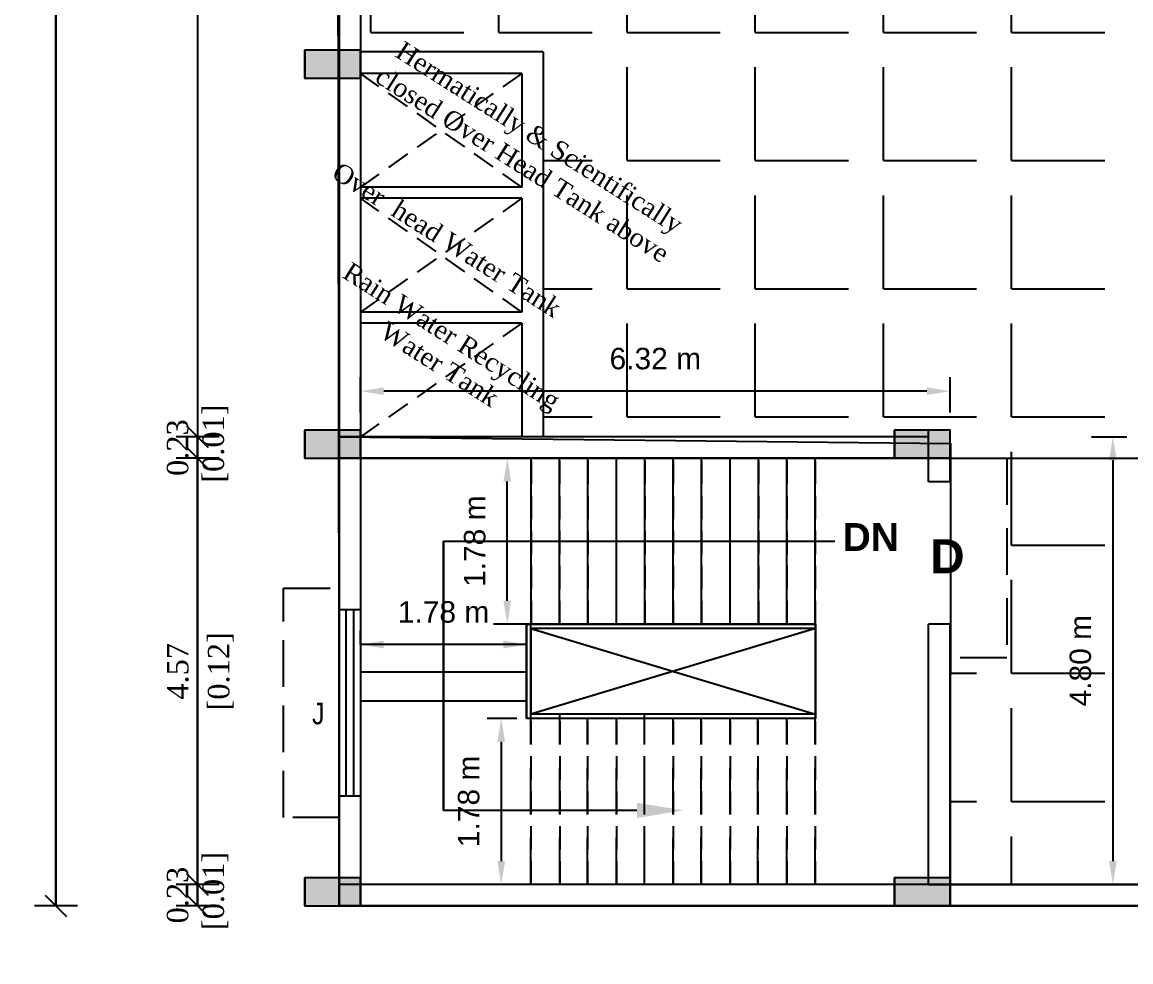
# Model space of a CAD drawing. Header units: metres. Extents: x 789 to 1127, y 8 to 183.
# Drawn here: x 939.09 to 950.98, y 40.19 to 50.27 of the extents above; entities that cross this region are included whole.
import ezdxf
from ezdxf import colors
from ezdxf.entities.mleader import LeaderData, LeaderLine
from ezdxf.math import Vec2, Vec3

# ---------------------------------------------------------------- set-up
doc = ezdxf.new("R2010")
doc.units = ezdxf.units.M
doc.header["$MEASUREMENT"] = 0
doc.header["$PDMODE"] = 96
for name, pattern in [('CABLIN', [0.35, 0.25, -0.1]), ('DASHED2', [0.375, 0.25, -0.125]), ('HIDDEN', [0.375, 0.25, -0.125])]:
    doc.linetypes.add(name, pattern=pattern)
for name, color, linetype in [('Bldg', 44, 'Continuous'), ('BLK_1_FLR_4_ROOF_AREA', 54, 'Continuous'), ('BLK_1_STAIR_HEADROOM', 55, 'Continuous'), ('C-ANNO-TABL', 10, 'Continuous'), ('ED', 30, 'Continuous'), ('railing', 14, 'Continuous'), ('T E X T', 7, 'Continuous'), ('TEXT1', 7, 'Continuous'), ('W A L L', 125, 'Continuous'), ('wall1', 125, 'Continuous')]:
    doc.layers.add(name, color=color, linetype=linetype)
doc.styles.add('PDF Arial Bold', font='arialbd.ttf')
doc.styles.add('S', font='swiss.ttf')
doc.styles.get("Standard").update_dxf_attribs({"font": 'BOOKOS.TTF'})
doc.styles.add('swc', font='swissc.ttf', dxfattribs={"height": 250})
doc.dimstyles.new('METRIC', dxfattribs={"dimtxt": 0.45, "dimasz": 0.25, "dimexe": 0.15, "dimexo": 0.15, "dimgap": 0.15, "dimtad": 1, "dimzin": 0, "dimdsep": 46, "dimtxsty": 'S', "dimcen": 0, "dimclrd": 1, "dimclre": 1, "dimclrt": 5, "dimadec": 0, "dimazin": 2, "dimtfac": 1, "dimtix": 1, "dimtofl": 0, "dimtmove": 1, "dimatfit": 0, "dimfxl": 0, "dimtolj": 1, "dimtzin": 0, "dimarcsym": 0})
doc.dimstyles.new('STANDARD$0', dxfattribs={"dimtxt": 7, "dimasz": 3, "dimexe": 3, "dimexo": 1, "dimgap": 1.5, "dimtad": 1, "dimdec": 1, "dimzin": 1, "dimdsep": 46, "dimlunit": 4, "dimtxsty": 'Standard', "dimblk": 'OBLIQUE', "dimcen": 0.09375, "dimdle": 1, "dimclrd": 8, "dimclre": 8, "dimclrt": 7, "dimadec": 1, "dimazin": 0, "dimtfac": 1, "dimtdec": 1, "dimtix": 1, "dimtmove": 2, "dimatfit": 3, "dimldrblk": 'ARCHTICK', "dimfxl": 0, "dimfrac": 2, "dimtolj": 1, "dimtzin": 0, "dimarcsym": 0})

# ---------------------------------------------------------------- blocks, each defined once
blk = doc.blocks.new('_Oblique')
at = {"color": 0, "linetype": 'ByBlock', "lineweight": -2}
blk.add_line((-0.5, -0.5), (0.5, 0.5), dxfattribs=at)
blk = doc.blocks.new('*D294')
at = {"layer": 'Defpoints', "color": 0}
for p in [(940.968, 41.016), (942.488, 41.016), (942.488, 40.787)]:
    blk.add_point(p, dxfattribs=at)
at = {"layer": 'ED', "color": 0, "lineweight": -2}
for p, q in [((941.198, 41.016), (940.738, 41.016)), ((940.968, 40.787), (940.968, 41.016)), ((941.198, 40.787), (940.738, 40.787))]:
    blk.add_line(p, q, dxfattribs=at)
at = {"layer": 'ED', "color": 0, "lineweight": -2, "xscale": 0.23, "yscale": 0.23, "zscale": 0.23}
for p, rotation in [((940.968, 41.016), 90), ((940.968, 40.787), 270)]:
    blk.add_blockref('_Oblique', p, dxfattribs=dict(at, rotation=rotation))
at = {"layer": 'ED', "color": 0, "insert": (940.968, 40.902), "char_height": 0.23, "attachment_point": 5, "rotation": 90}
blk.add_mtext('\\A1;0.23\\P [0.01]', dxfattribs=at)
blk = doc.blocks.new('*D296')
at = {"layer": 'Defpoints', "color": 0}
for p in [(942.488, 41.086), (962.63, 40.787), (962.63, 37.747)]:
    blk.add_point(p, dxfattribs=at)
at = {"layer": 'ED', "color": 0, "lineweight": -2}
for p, q in [((942.488, 37.977), (942.488, 37.517)), ((962.63, 37.977), (962.63, 37.517)), ((942.488, 37.747), (962.63, 37.747))]:
    blk.add_line(p, q, dxfattribs=at)
at = {"layer": 'ED', "color": 0, "lineweight": -2, "xscale": 0.23, "yscale": 0.23, "zscale": 0.23, "rotation": 180}
blk.add_blockref('_Oblique', (942.488, 37.747), dxfattribs=at)
at = {"layer": 'ED', "color": 0, "lineweight": -2, "xscale": 0.23, "yscale": 0.23, "zscale": 0.23}
blk.add_blockref('_Oblique', (962.63, 37.747), dxfattribs=at)
at = {"layer": 'ED', "color": 0, "char_height": 0.23, "attachment_point": 5}
for s, insert in [('\\A1;20.14', (952.559, 37.958)), ('\\A1;[0.51]', (952.559, 37.498))]:
    blk.add_mtext(s, dxfattribs=dict(at, insert=insert))
blk = doc.blocks.new('*D416')
at = {"layer": 'Defpoints', "color": 0}
for p in [(940.968, 45.588), (942.488, 45.588), (942.488, 41.016)]:
    blk.add_point(p, dxfattribs=at)
at = {"layer": 'ED', "color": 0, "lineweight": -2}
for p, q in [((941.198, 45.588), (940.738, 45.588)), ((940.968, 41.016), (940.968, 45.588)), ((941.198, 41.016), (940.738, 41.016))]:
    blk.add_line(p, q, dxfattribs=at)
at = {"layer": 'ED', "color": 0, "lineweight": -2, "xscale": 0.23, "yscale": 0.23, "zscale": 0.23}
for p, rotation in [((940.968, 45.588), 90), ((940.968, 41.016), 270)]:
    blk.add_blockref('_Oblique', p, dxfattribs=dict(at, rotation=rotation))
at = {"layer": 'ED', "color": 0, "char_height": 0.23, "attachment_point": 5, "rotation": 90}
for s, insert in [('\\A1;[0.12]', (941.217, 43.302)), ('\\A1;4.57', (940.757, 43.302))]:
    blk.add_mtext(s, dxfattribs=dict(at, insert=insert))
blk = doc.blocks.new('*D297')
at = {"layer": 'Defpoints', "color": 0}
for p in [(940.968, 45.817), (942.488, 45.817), (942.488, 45.588)]:
    blk.add_point(p, dxfattribs=at)
at = {"layer": 'ED', "color": 0, "lineweight": -2}
for p, q in [((941.198, 45.817), (940.738, 45.817)), ((940.968, 45.588), (940.968, 45.817)), ((941.198, 45.588), (940.738, 45.588))]:
    blk.add_line(p, q, dxfattribs=at)
at = {"layer": 'ED', "color": 0, "lineweight": -2, "xscale": 0.23, "yscale": 0.23, "zscale": 0.23}
for p, rotation in [((940.968, 45.817), 90), ((940.968, 45.588), 270)]:
    blk.add_blockref('_Oblique', p, dxfattribs=dict(at, rotation=rotation))
at = {"layer": 'ED', "color": 0, "insert": (940.968, 45.702), "char_height": 0.23, "attachment_point": 5, "rotation": 90}
blk.add_mtext('\\A1;0.23\\P [0.01]', dxfattribs=at)
blk = doc.blocks.new('*D404')
at = {"layer": 'Defpoints', "color": 0}
for p in [(939.448, 94.127), (940.968, 94.127), (940.968, 40.787)]:
    blk.add_point(p, dxfattribs=at)
at = {"layer": 'ED', "color": 0, "lineweight": -2}
for p, q in [((939.678, 94.127), (939.218, 94.127)), ((939.448, 40.787), (939.448, 94.127)), ((939.678, 40.787), (939.218, 40.787))]:
    blk.add_line(p, q, dxfattribs=at)
at = {"layer": 'ED', "color": 0, "lineweight": -2, "xscale": 0.23, "yscale": 0.23, "zscale": 0.23}
for p, rotation in [((939.448, 94.127), 90), ((939.448, 40.787), 270)]:
    blk.add_blockref('_Oblique', p, dxfattribs=dict(at, rotation=rotation))
at = {"layer": 'ED', "color": 0, "char_height": 0.23, "attachment_point": 5, "rotation": 90}
for s, insert in [('\\A1;53.34', (939.237, 67.457)), ('\\A1;[1.35]', (939.697, 67.457))]:
    blk.add_mtext(s, dxfattribs=dict(at, insert=insert))
blk = doc.blocks.new('*D411')
at = {"layer": 'Defpoints', "color": 0}
for p in [(942.716, 41.317), (948.811, 41.317), (948.811, 39.267)]:
    blk.add_point(p, dxfattribs=at)
at = {"layer": 'ED', "color": 0, "lineweight": -2}
for p, q in [((942.716, 39.497), (942.716, 39.037)), ((948.811, 39.497), (948.811, 39.037)), ((942.716, 39.267), (948.811, 39.267))]:
    blk.add_line(p, q, dxfattribs=at)
at = {"layer": 'ED', "color": 0, "lineweight": -2, "xscale": 0.23, "yscale": 0.23, "zscale": 0.23, "rotation": 180}
blk.add_blockref('_Oblique', (942.716, 39.267), dxfattribs=at)
at = {"layer": 'ED', "color": 0, "lineweight": -2, "xscale": 0.23, "yscale": 0.23, "zscale": 0.23}
blk.add_blockref('_Oblique', (948.811, 39.267), dxfattribs=at)
at = {"layer": 'ED', "color": 0, "char_height": 0.23, "attachment_point": 5}
for s, insert in [('\\A1;6.09', (945.764, 39.477)), ('\\A1;[0.15]', (945.764, 39.018))]:
    blk.add_mtext(s, dxfattribs=dict(at, insert=insert))
blk = doc.blocks.new('*D412')
at = {"layer": 'Defpoints', "color": 0}
for p in [(948.811, 41.317), (949.041, 41.317), (949.041, 39.267)]:
    blk.add_point(p, dxfattribs=at)
at = {"layer": 'ED', "color": 0, "lineweight": -2}
for p, q in [((948.811, 39.497), (948.811, 39.037)), ((949.041, 39.497), (949.041, 39.037)), ((948.811, 39.267), (949.041, 39.267))]:
    blk.add_line(p, q, dxfattribs=at)
at = {"layer": 'ED', "color": 0, "lineweight": -2, "xscale": 0.23, "yscale": 0.23, "zscale": 0.23, "rotation": 180}
blk.add_blockref('_Oblique', (948.811, 39.267), dxfattribs=at)
at = {"layer": 'ED', "color": 0, "lineweight": -2, "xscale": 0.23, "yscale": 0.23, "zscale": 0.23}
blk.add_blockref('_Oblique', (949.041, 39.267), dxfattribs=at)
at = {"layer": 'ED', "color": 0, "insert": (948.926, 39.267), "char_height": 0.23, "attachment_point": 5}
blk.add_mtext('\\A1;0.23\\P [0.01]', dxfattribs=at)
blk = doc.blocks.new('*D413')
at = {"layer": 'Defpoints', "color": 0}
for p in [(949.041, 41.317), (962.401, 41.317), (962.401, 39.267)]:
    blk.add_point(p, dxfattribs=at)
at = {"layer": 'ED', "color": 0, "lineweight": -2}
for p, q in [((949.041, 39.497), (949.041, 39.037)), ((962.401, 39.497), (962.401, 39.037)), ((949.041, 39.267), (962.401, 39.267))]:
    blk.add_line(p, q, dxfattribs=at)
at = {"layer": 'ED', "color": 0, "lineweight": -2, "xscale": 0.23, "yscale": 0.23, "zscale": 0.23, "rotation": 180}
blk.add_blockref('_Oblique', (949.041, 39.267), dxfattribs=at)
at = {"layer": 'ED', "color": 0, "lineweight": -2, "xscale": 0.23, "yscale": 0.23, "zscale": 0.23}
blk.add_blockref('_Oblique', (962.401, 39.267), dxfattribs=at)
at = {"layer": 'ED', "color": 0, "char_height": 0.23, "attachment_point": 5}
for s, insert in [('\\A1;13.36', (955.721, 39.477)), ('\\A1;[0.34]', (955.721, 39.018))]:
    blk.add_mtext(s, dxfattribs=dict(at, insert=insert))
blk = doc.blocks.new('*D414')
at = {"layer": 'Defpoints', "color": 0}
for p in [(943.481, 93.899), (940.968, 45.817), (943.481, 45.817)]:
    blk.add_point(p, dxfattribs=at)
at = {"layer": 'ED', "color": 0, "lineweight": -2}
for p, q in [((941.198, 93.899), (940.738, 93.899)), ((940.968, 93.899), (940.968, 45.817)), ((941.198, 45.817), (940.738, 45.817))]:
    blk.add_line(p, q, dxfattribs=at)
at = {"layer": 'ED', "color": 0, "lineweight": -2, "xscale": 0.23, "yscale": 0.23, "zscale": 0.23}
for p, rotation in [((940.968, 93.899), 90), ((940.968, 45.817), 270)]:
    blk.add_blockref('_Oblique', p, dxfattribs=dict(at, rotation=rotation))
at = {"layer": 'ED', "color": 0, "char_height": 0.23, "attachment_point": 5, "rotation": 90}
for s, insert in [('\\A1;48.08', (940.759, 69.858)), ('\\A1;[1.22]', (941.217, 69.858))]:
    blk.add_mtext(s, dxfattribs=dict(at, insert=insert))
blk = doc.blocks.new('*D302')
at = {"layer": 'Defpoints', "color": 0, "ltscale": 0.5}
for p in [(944.543, 42.797), (944.226, 41.016), (944.543, 41.016)]:
    blk.add_point(p, dxfattribs=at)
at = {"layer": 'ED', "color": 1, "lineweight": -2, "ltscale": 0.5}
for p, q in [((944.393, 42.797), (944.076, 42.797)), ((944.226, 42.547), (944.226, 41.266)), ((944.393, 41.016), (944.076, 41.016))]:
    blk.add_line(p, q, dxfattribs=at)
at = {"layer": 'ED', "color": 1, "ltscale": 0.5}
for points in [[(944.184, 42.547), (944.267, 42.547), (944.226, 42.797)], [(944.184, 41.266), (944.267, 41.266), (944.226, 41.016)]]:
    blk.add_solid(points, dxfattribs=at)
at = {"layer": 'ED', "lineweight": -2, "ltscale": 0.5, "insert": (943.877, 41.907), "char_height": 0.23, "attachment_point": 5, "rotation": 90, "style": 'S'}
blk.add_mtext('\\A1;1.78 m', dxfattribs=at)
blk = doc.blocks.new('*D303')
at = {"layer": 'Defpoints', "color": 0, "ltscale": 0.5}
for p in [(942.716, 43.59), (942.716, 43.59), (944.498, 43.59)]:
    blk.add_point(p, dxfattribs=at)
at = {"layer": 'ED', "color": 1, "lineweight": -2, "ltscale": 0.5}
for p, q in [((942.716, 43.59), (942.716, 43.74)), ((944.498, 43.59), (944.498, 43.74)), ((944.248, 43.59), (942.966, 43.59))]:
    blk.add_line(p, q, dxfattribs=at)
at = {"layer": 'ED', "color": 1, "ltscale": 0.5}
for points in [[(942.966, 43.632), (942.966, 43.548), (942.716, 43.59)], [(944.248, 43.632), (944.248, 43.548), (944.498, 43.59)]]:
    blk.add_solid(points, dxfattribs=at)
at = {"layer": 'ED', "lineweight": -2, "ltscale": 0.5, "insert": (943.607, 43.938), "char_height": 0.23, "attachment_point": 5, "style": 'S'}
blk.add_mtext('\\A1;1.78 m', dxfattribs=at)
blk = doc.blocks.new('*D419')
at = {"layer": 'Defpoints', "color": 0, "ltscale": 0.5}
for p in [(944.291, 45.588), (944.852, 45.588), (944.852, 43.808)]:
    blk.add_point(p, dxfattribs=at)
at = {"layer": 'ED', "color": 1, "lineweight": -2, "ltscale": 0.5}
for p, q in [((944.521, 45.588), (944.141, 45.588)), ((944.291, 44.058), (944.291, 45.338)), ((944.521, 43.808), (944.141, 43.808))]:
    blk.add_line(p, q, dxfattribs=at)
at = {"layer": 'ED', "color": 1, "ltscale": 0.5}
for points in [[(944.249, 45.338), (944.332, 45.338), (944.291, 45.588)], [(944.249, 44.058), (944.332, 44.058), (944.291, 43.808)]]:
    blk.add_solid(points, dxfattribs=at)
at = {"layer": 'ED', "lineweight": -2, "ltscale": 0.5, "insert": (943.942, 44.698), "char_height": 0.23, "attachment_point": 5, "rotation": 90, "style": 'S'}
blk.add_mtext('\\A1;1.78 m', dxfattribs=at)
blk = doc.blocks.new('*D420')
at = {"layer": 'Defpoints', "color": 0, "ltscale": 0.5}
for p in [(942.716, 46.308), (949.041, 45.518), (942.716, 45.315)]:
    blk.add_point(p, dxfattribs=at)
at = {"layer": 'ED', "color": 1, "lineweight": -2, "ltscale": 0.5}
for p, q in [((942.716, 46.078), (942.716, 46.458)), ((949.041, 46.078), (949.041, 46.458)), ((948.791, 46.308), (942.966, 46.308))]:
    blk.add_line(p, q, dxfattribs=at)
at = {"layer": 'ED', "color": 1, "ltscale": 0.5}
for points in [[(942.966, 46.349), (942.966, 46.266), (942.716, 46.308)], [(948.791, 46.349), (948.791, 46.266), (949.041, 46.308)]]:
    blk.add_solid(points, dxfattribs=at)
at = {"layer": 'ED', "lineweight": -2, "ltscale": 0.5, "insert": (945.879, 46.656), "char_height": 0.23, "attachment_point": 5, "style": 'S'}
blk.add_mtext('\\A1;6.32 m', dxfattribs=at)
blk = doc.blocks.new('*D421')
at = {"layer": 'Defpoints', "color": 0, "ltscale": 0.5}
for p in [(948.195, 45.817), (948.195, 41.016), (950.788, 41.016)]:
    blk.add_point(p, dxfattribs=at)
at = {"layer": 'ED', "color": 1, "lineweight": -2, "ltscale": 0.5}
for p, q in [((950.558, 45.817), (950.938, 45.817)), ((950.788, 45.567), (950.788, 41.266)), ((950.558, 41.016), (950.938, 41.016))]:
    blk.add_line(p, q, dxfattribs=at)
at = {"layer": 'ED', "color": 1, "ltscale": 0.5}
for points in [[(950.747, 45.567), (950.83, 45.567), (950.788, 45.817)], [(950.747, 41.266), (950.83, 41.266), (950.788, 41.016)]]:
    blk.add_solid(points, dxfattribs=at)
at = {"layer": 'ED', "lineweight": -2, "ltscale": 0.5, "insert": (950.44, 43.416), "char_height": 0.23, "attachment_point": 5, "rotation": 90, "style": 'S'}
blk.add_mtext('\\A1;4.80 m', dxfattribs=at)
blk = doc.blocks.new('45')
at = {"layer": 'C-ANNO-TABL'}
h = blk.add_hatch(color=240, dxfattribs=at)
h.dxf.hatch_style = 1
h.paths.add_polyline_path([(11205.351, -3205.025), (11205.351, -3205.325), (11205.952, -3205.325), (11205.952, -3205.025)])
h = blk.add_hatch(color=240, dxfattribs=at)
h.dxf.hatch_style = 1
h.paths.add_polyline_path([(11205.351, -3209.102), (11205.351, -3209.402), (11205.952, -3209.402), (11205.952, -3209.102)])
h = blk.add_hatch(color=240, dxfattribs=at)
h.dxf.hatch_style = 1
h.paths.add_polyline_path([(11211.676, -3209.102), (11211.676, -3209.402), (11212.276, -3209.402), (11212.276, -3209.102)])
h = blk.add_hatch(color=240, dxfattribs=at)
h.dxf.hatch_style = 1
h.paths.add_polyline_path([(11205.351, -3213.902), (11205.351, -3214.202), (11205.952, -3214.202), (11205.952, -3213.902)])
h = blk.add_hatch(color=240, dxfattribs=at)
h.dxf.hatch_style = 1
h.paths.add_polyline_path([(11211.676, -3213.902), (11211.676, -3214.202), (11212.276, -3214.202), (11212.276, -3213.902)])
at = {"layer": 'C-ANNO-TABL', "color": 240}
for points in [[(11205.351, -3205.025), (11205.351, -3205.325), (11205.952, -3205.325), (11205.952, -3205.025)], [(11205.351, -3209.102), (11205.351, -3209.402), (11205.952, -3209.402), (11205.952, -3209.102)], [(11211.676, -3209.102), (11211.676, -3209.402), (11212.276, -3209.402), (11212.276, -3209.102)], [(11205.351, -3213.902), (11205.351, -3214.202), (11205.952, -3214.202), (11205.952, -3213.902)], [(11211.676, -3213.902), (11211.676, -3214.202), (11212.276, -3214.202), (11212.276, -3213.902)]]:
    blk.add_lwpolyline(points, close=True, dxfattribs=at)
blk = doc.blocks.new('369')
at = {"layer": 'C-ANNO-TABL'}
h = blk.add_hatch(color=240, dxfattribs=at)
h.dxf.hatch_style = 1
h.paths.add_polyline_path([(11109.804, -3202.122), (11109.804, -3202.422), (11110.404, -3202.422), (11110.404, -3202.122)])
h = blk.add_hatch(color=240, dxfattribs=at)
h.dxf.hatch_style = 1
h.paths.add_polyline_path([(11109.804, -3206.199), (11109.804, -3206.499), (11110.404, -3206.499), (11110.404, -3206.199)])
h = blk.add_hatch(color=240, dxfattribs=at)
h.dxf.hatch_style = 1
h.paths.add_polyline_path([(11116.128, -3206.199), (11116.128, -3206.499), (11116.729, -3206.499), (11116.729, -3206.199)])
h = blk.add_hatch(color=240, dxfattribs=at)
h.dxf.hatch_style = 1
h.paths.add_polyline_path([(11109.804, -3211), (11109.804, -3211.299), (11110.404, -3211.299), (11110.404, -3211)])
h = blk.add_hatch(color=240, dxfattribs=at)
h.dxf.hatch_style = 1
h.paths.add_polyline_path([(11116.128, -3211), (11116.128, -3211.299), (11116.729, -3211.299), (11116.729, -3211)])
at = {"layer": 'C-ANNO-TABL', "color": 240}
for points in [[(11109.804, -3202.122), (11109.804, -3202.422), (11110.404, -3202.422), (11110.404, -3202.122)], [(11109.804, -3206.199), (11109.804, -3206.499), (11110.404, -3206.499), (11110.404, -3206.199)], [(11116.128, -3206.199), (11116.128, -3206.499), (11116.729, -3206.499), (11116.729, -3206.199)], [(11109.804, -3211), (11109.804, -3211.299), (11110.404, -3211.299), (11110.404, -3211)], [(11116.128, -3211), (11116.128, -3211.299), (11116.729, -3211.299), (11116.729, -3211)]]:
    blk.add_lwpolyline(points, close=True, dxfattribs=at)

msp = doc.modelspace()

# ---------------------------------------------------------------- hatches: boundary and pattern name
at = {"lineweight": -2, "ltscale": 0.5}
h = msp.add_hatch(dxfattribs=at)
h.set_pattern_fill('ANGLE', color=256, scale=5)
h.set_pattern_definition([(0, (-10512.2999, 3266.2811), (0, 1.375), [1, -0.375]), (90, (-10512.2999, 3266.2811), (-1.375, 1e-16), [1, -0.375])])
h.paths.add_polyline_path([(962.40112, 76.37287), (962.40112, 78.20167), (962.40112, 78.50164), (962.40112, 81.55447), (956.80535, 81.55447), (956.80535, 81.48309), (956.30535, 81.48309), (956.30535, 81.78307), (956.30512, 81.78307), (955.69512, 81.78307), (955.69512, 83.92583), (956.30535, 83.92583), (956.30535, 86.35507), (956.30535, 86.85507), (956.80535, 86.85507), (956.80535, 86.51218), (962.40112, 86.51218), (962.40112, 90.58265), (942.71635, 90.58265), (942.71635, 53.74147), (942.48775, 53.74147), (942.48775, 49.96474), (942.71635, 49.96474), (944.67635, 49.94667), (944.67635, 45.81667), (948.44026, 45.81667), (948.44026, 45.88804), (949.04072, 45.88804), (949.04072, 45.58807), (949.65072, 45.58807), (949.65072, 43.4453), (949.04072, 43.4453), (949.04072, 41.01607), (956.30512, 41.01607), (956.30512, 41.08605), (956.90557, 41.08605), (962.40112, 41.01886), (962.40112, 41.08605), (962.40112, 62.19484), (962.62972, 62.19484), (962.62972, 65.97157), (962.40112, 65.97157)])
h.paths.add_polyline_path([(954.27312, 64.19725), (951.07979, 64.19725), (951.07272, 78.27025), (951.07272, 81.71171), (951.70361, 81.71171), (951.70361, 82.32171), (953.62301, 82.32171), (953.62301, 81.71171), (954.27312, 81.71171), (954.27312, 81.48311), (954.27312, 78.27025)], flags=16)
h.paths.add_polyline_path([(954.27312, 78.27025), (954.04452, 78.27025), (954.04452, 64.42585), (951.30132, 64.42585), (951.30132, 78.27025), (954.04452, 78.27025), (954.04452, 78.49982), (954.04412, 78.50025), (951.30132, 78.50025), (951.30132, 81.48311), (952.67304, 79.99133), (954.04541, 81.48311), (954.04412, 81.48311), (954.04412, 78.50025), (954.27312, 78.50025)], flags=0)
h.paths.add_polyline_path([(951.30132, 78.27025), (954.04452, 78.27025), (952.67469, 71.33912)], flags=0)
h.paths.add_polyline_path([(959.11449, 61.55939), (960.33449, 61.55939), (960.33449, 60.94939), (960.19675, 60.94939), (960.19675, 60.70049), (960.33449, 60.70049), (960.33449, 60.09049), (959.11449, 60.09049), (959.11449, 60.64042), (958.97283, 60.64042), (958.97283, 60.51994), (958.77588, 60.51994), (958.77588, 60.64042), (958.63421, 60.64042, -1), (958.63421, 60.66583), (958.77588, 60.66583), (958.77588, 60.98404), (958.63421, 60.98404, -1), (958.63421, 61.00946), (958.77588, 61.00946), (958.77588, 61.12994), (958.97283, 61.12994), (958.97283, 61.00946), (959.11449, 61.00946)], flags=16)
h.paths.add_polyline_path([(954.27312, 62.19484), (954.27312, 46.70046), (954.27312, 46.46138), (954.04452, 46.46138), (953.62301, 46.46138), (953.62301, 45.85138), (951.70361, 45.85138), (951.70361, 46.46138), (951.07272, 46.46138), (951.07272, 46.69138), (951.07272, 62.19484)], flags=16)
h.paths.add_polyline_path([(954.04452, 49.89338), (954.04414, 49.89338), (954.04413, 49.89198), (954.04452, 49.89198)], flags=0)
h.paths.add_polyline_path([(954.04452, 61.96474), (951.30131, 49.89334), (951.30132, 49.89198), (951.30132, 61.96624)], flags=0)
h.paths.add_polyline_path([(949.04072, 70.04827), (948.44026, 70.04827), (948.44026, 70.34824), (949.04072, 70.34824)], flags=16)
h.paths.add_polyline_path([(956.80512, 78.20167), (956.30512, 78.20167), (956.30512, 78.50164), (956.80512, 78.50164)], flags=16)
h.paths.add_polyline_path([(946.54293, 65.0616), (946.54293, 64.4516), (946.40518, 64.4516), (946.40518, 64.2027), (946.54293, 64.2027), (946.54293, 63.5927), (945.32293, 63.5927), (945.32293, 64.14263), (945.18126, 64.14263), (945.18126, 64.02215), (944.98432, 64.02215), (944.98432, 64.14263), (944.84265, 64.14263, -1), (944.84265, 64.16805), (944.98432, 64.16805), (944.98432, 64.48626), (944.84265, 64.48626, -1), (944.84265, 64.51167), (944.98432, 64.51167), (944.98432, 64.63215), (945.18126, 64.63215), (945.18126, 64.51167), (945.32293, 64.51167), (945.32293, 65.0616)], flags=16)
h.paths.add_polyline_path([(959.01832, 78.96477), (959.01832, 79.5147), (958.87665, 79.5147), (958.87665, 79.39422), (958.67971, 79.39422), (958.67971, 79.5147), (958.53804, 79.5147, -1), (958.53804, 79.54012), (958.67971, 79.54012), (958.67971, 79.85833), (958.53804, 79.85833, -1), (958.53804, 79.88374), (958.67971, 79.88374), (958.67971, 80.00422), (958.87665, 80.00422), (958.87665, 79.88374), (959.01832, 79.88374), (959.01832, 80.43367), (960.23832, 80.43367), (960.23832, 79.82367), (960.10057, 79.82367), (960.10057, 79.57477), (960.23832, 79.57477), (960.23832, 78.96477)], flags=16)
h.paths.add_polyline_path([(949.04072, 58.11814), (949.04072, 57.81817), (948.44026, 57.81817), (948.44026, 58.11814)], flags=16)
h.paths.add_polyline_path([(945.48609, 64.4516), (945.48609, 64.2027), (945.47338, 64.32715), (945.47338, 64.2027)], flags=0)
h.paths.add_polyline_path([(946.42846, 78.71828), (945.20846, 78.71828), (945.20846, 79.26821), (945.0668, 79.26821), (945.0668, 79.14773), (944.86985, 79.14773), (944.86985, 79.26821), (944.72818, 79.26821, -1), (944.72818, 79.29363), (944.86985, 79.29363), (944.86985, 79.61184), (944.72818, 79.61184, -1), (944.72818, 79.63725), (944.86985, 79.63725), (944.86985, 79.75773), (945.0668, 79.75773), (945.0668, 79.63725), (945.20846, 79.63725), (945.20846, 80.18718), (946.42846, 80.18718), (946.42846, 79.57718), (946.29072, 79.57718), (946.29072, 79.32828), (946.42846, 79.32828)], flags=16)
h.paths.add_polyline_path([(945.53458, 54.53974), (945.53458, 53.92974), (945.39683, 53.92974), (945.39683, 53.68084), (945.53458, 53.68084), (945.53458, 53.07084), (944.31458, 53.07084), (944.31458, 53.62077), (944.17291, 53.62077), (944.17291, 53.50029), (943.97597, 53.50029), (943.97597, 53.62077), (943.8343, 53.62077, -1), (943.8343, 53.64619), (943.97597, 53.64619), (943.97597, 53.96439), (943.8343, 53.96439, -1), (943.8343, 53.98981), (943.97597, 53.98981), (943.97597, 54.11029), (944.17291, 54.11029), (944.17291, 53.98981), (944.31458, 53.98981), (944.31458, 54.53974)], flags=16)
h.paths.add_polyline_path([(954.04312, 46.69399), (954.04552, 46.69138), (954.04312, 46.69138), (954.04312, 46.69399), (952.67444, 48.18246), (951.30272, 46.69138), (951.30272, 49.67423), (951.3127, 49.66338), (954.03682, 49.66338), (954.04312, 49.67022)], flags=0)
h.paths.add_polyline_path([(959.6155, 88.00221), (959.6155, 88.55214), (959.47383, 88.55214), (959.47383, 88.43166), (959.27689, 88.43166), (959.27689, 88.55214), (959.13522, 88.55214, -1), (959.13522, 88.57755), (959.27689, 88.57755), (959.27689, 88.89576), (959.13522, 88.89576, -1), (959.13522, 88.92118), (959.27689, 88.92118), (959.27689, 89.04166), (959.47383, 89.04166), (959.47383, 88.92118), (959.6155, 88.92118), (959.6155, 89.47111), (960.8355, 89.47111), (960.8355, 88.86111), (960.69776, 88.86111), (960.69776, 88.61221), (960.8355, 88.61221), (960.8355, 88.00221)], flags=16)
h.paths.add_polyline_path([(949.04095, 86.35507), (948.54095, 86.35507), (948.54095, 86.85507), (949.04095, 86.85507)], flags=16)
h.paths.add_polyline_path([(956.90557, 45.88804), (956.90557, 45.58807), (956.30512, 45.58807), (956.30512, 45.88804)], flags=16)
h.paths.add_polyline_path([(946.01162, 87.56507), (944.79162, 87.56507), (944.79162, 88.115), (944.64996, 88.115), (944.64996, 87.99452), (944.45301, 87.99452), (944.45301, 88.115), (944.31134, 88.115, -1), (944.31134, 88.14042), (944.45301, 88.14042), (944.45301, 88.45863), (944.31134, 88.45863, -1), (944.31134, 88.48404), (944.45301, 88.48404), (944.45301, 88.60452), (944.64996, 88.60452), (944.64996, 88.48404), (944.79162, 88.48404), (944.79162, 89.03397), (946.01162, 89.03397), (946.01162, 88.42397), (945.87388, 88.42397), (945.87388, 88.17507), (946.01162, 88.17507)], flags=16)
h.paths.add_polyline_path([(959.31939, 43.55081), (960.53939, 43.55081), (960.53939, 42.94081), (960.40164, 42.94081), (960.40164, 42.69191), (960.53939, 42.69191), (960.53939, 42.08191), (959.31939, 42.08191), (959.31939, 42.63184), (959.17772, 42.63184), (959.17772, 42.51136), (958.98077, 42.51136), (958.98077, 42.63184), (958.83911, 42.63184, -1), (958.83911, 42.65726), (958.98077, 42.65726), (958.98077, 42.97546), (958.83911, 42.97546, -1), (958.83911, 43.00088), (958.98077, 43.00088), (958.98077, 43.12136), (959.17772, 43.12136), (959.17772, 43.00088), (959.31939, 43.00088)], flags=16)
h.paths.add_polyline_path([(962.40112, 93.89887), (956.80512, 93.89887), (956.80512, 93.62885), (956.30512, 93.62885), (956.30512, 93.89887), (949.04072, 93.89887), (949.04072, 93.62885), (948.54072, 93.62885), (948.54072, 93.89887), (942.71635, 93.89887), (942.71635, 93.82888), (942.71635, 90.58265), (962.40112, 90.58265)])
h.paths.add_polyline_path([(953.31336, 91.74625), (952.09336, 91.74625), (952.09336, 92.29618), (951.95169, 92.29618), (951.95169, 92.1757), (951.75475, 92.1757), (951.75475, 92.29618), (951.61308, 92.29618, -1), (951.61308, 92.32159), (951.75475, 92.32159), (951.75475, 92.6398), (951.61308, 92.6398, -1), (951.61308, 92.66522), (951.75475, 92.66522), (951.75475, 92.7857), (951.95169, 92.7857), (951.95169, 92.66522), (952.09336, 92.66522), (952.09336, 93.21515), (953.31336, 93.21515), (953.31336, 92.60515), (953.17562, 92.60515), (953.17562, 92.35625), (953.31336, 92.35625)], flags=16)
h.paths.add_polyline_path([(954.92094, 52.34819), (954.92058, 54.92471), (954.42949, 54.92464), (954.42985, 52.34812)], flags=24)
h.paths.add_polyline_path([(950.61869, 65.10913), (950.61815, 68.9693), (950.12706, 68.96923), (950.1276, 65.10906)], flags=24)
h.paths.add_polyline_path([(950.61869, 51.52916), (950.61815, 55.38933), (950.12706, 55.38926), (950.1276, 51.52909)], flags=24)
h.paths.add_polyline_path([(952.50503, 71.22975), (952.50503, 74.05373), (951.75132, 74.05373), (951.75132, 71.22975)], flags=8)
h.paths.add_polyline_path([(952.50503, 55.54036), (952.50503, 58.36434), (951.75132, 58.36434), (951.75132, 55.54036)], flags=8)
h.paths.add_polyline_path([(942.71734, 49.65545), (945.88706, 47.6448), (946.05541, 47.91019), (942.88569, 49.92084)], flags=25)
h.paths.add_polyline_path([(942.94784, 49.82848), (946.0112, 47.8853), (946.22716, 48.22575), (943.1638, 50.16893)], flags=25)
h.paths.add_polyline_path([(942.31847, 48.58639), (944.74847, 47.04497), (944.91681, 47.31036), (942.48681, 48.85177)], flags=9)
h.paths.add_polyline_path([(942.38167, 47.45932), (944.71091, 45.98182), (944.92687, 46.32227), (942.59763, 47.79978)], flags=9)
h.paths.add_polyline_path([(944.23482, 88.61623), (946.54412, 88.61623), (946.54412, 88.92294), (944.23482, 88.92294)], flags=24)
h.paths.add_polyline_path([(959.05869, 89.05337), (961.36799, 89.05337), (961.36799, 89.36007), (959.05869, 89.36007)], flags=24)
h.paths.add_polyline_path([(958.46151, 80.01593), (960.77081, 80.01593), (960.77081, 80.32264), (958.46151, 80.32264)], flags=24)
h.paths.add_polyline_path([(944.65166, 79.76944), (946.96096, 79.76944), (946.96096, 80.07615), (944.65166, 80.07615)], flags=24)
h.paths.add_polyline_path([(944.76612, 64.64386), (947.07542, 64.64386), (947.07542, 64.95057), (944.76612, 64.95057)], flags=24)
h.paths.add_polyline_path([(958.76258, 43.13307), (961.07188, 43.13307), (961.07188, 43.43978), (958.76258, 43.43978)], flags=24)
h.paths.add_polyline_path([(958.55769, 61.14165), (960.86699, 61.14165), (960.86699, 61.44835), (958.55769, 61.44835)], flags=24)
h.paths.add_polyline_path([(943.75777, 54.122), (946.06707, 54.122), (946.06707, 54.42871), (943.75777, 54.42871)], flags=24)
h.paths.add_polyline_path([(952.29532, 46.24151), (953.00398, 46.24151), (953.00398, 46.85972), (952.29532, 46.85972)], flags=8)
h.paths.add_polyline_path([(952.29532, 81.25742), (953.00398, 81.25742), (953.00398, 81.87563), (952.29532, 81.87563)], flags=8)
h.paths.add_polyline_path([(951.57895, 79.47431), (953.87275, 79.47431), (953.87275, 80.59375), (951.57895, 80.59375)], flags=8)
h.paths.add_polyline_path([(951.5848, 47.6264), (953.8786, 47.6264), (953.8786, 48.74584), (951.5848, 48.74584)], flags=8)
h.paths.add_polyline_path([(951.53655, 92.79741), (953.84585, 92.79741), (953.84585, 93.10411), (951.53655, 93.10411)], flags=24)
h = msp.add_hatch(color=240)
h.dxf.hatch_style = 1
h.paths.add_polyline_path([(942.1159, 49.96474), (942.1159, 49.66477), (942.71635, 49.66477), (942.71635, 49.96474)])
h = msp.add_hatch(color=240)
h.dxf.hatch_style = 1
h.paths.add_polyline_path([(942.1159, 45.88804), (942.1159, 45.58807), (942.71635, 45.58807), (942.71635, 45.88804)])
h = msp.add_hatch(color=240)
h.dxf.hatch_style = 1
h.paths.add_polyline_path([(948.44026, 45.88804), (948.44026, 45.58807), (949.04072, 45.58807), (949.04072, 45.88804)])
h = msp.add_hatch(color=240)
h.dxf.hatch_style = 1
h.paths.add_polyline_path([(942.1159, 41.08605), (942.1159, 40.78608), (942.71635, 40.78608), (942.71635, 41.08605)])
h = msp.add_hatch(color=240)
h.dxf.hatch_style = 1
h.paths.add_polyline_path([(948.44026, 41.08605), (948.44026, 40.78608), (949.04072, 40.78608), (949.04072, 41.08605)])

# ---------------------------------------------------------------- linework, layer by layer
at = {"layer": 'Bldg'}
msp.add_lwpolyline([(944.50056, 43.8085), (947.59778, 43.8085), (947.59778, 42.79725), (944.50056, 42.79725)], close=True, dxfattribs=at)
at = {"layer": 'BLK_1_FLR_4_ROOF_AREA', "color": 54}
msp.add_lwpolyline([(962.62972, 94.12885), (942.41582, 94.12885), (942.48775, 40.78608), (962.62972, 40.78608)], close=True, dxfattribs=at)
at = {"layer": 'BLK_1_STAIR_HEADROOM', "color": 55}
msp.add_lwpolyline([(942.48775, 45.81667), (949.04463, 45.74546), (949.04072, 40.78747), (942.48775, 40.78608)], close=True, dxfattribs=at)
at = {"layer": 'BLK_1_STAIR_HEADROOM', "color": 1}
msp.add_lwpolyline([(942.71939, 45.58807), (952.02933, 45.58807), (952.02933, 41.01607), (942.71939, 41.01607)], close=True, dxfattribs=at)
at = {"layer": 'railing', "linetype": 'HIDDEN'}
for p, q in [((944.54978, 43.8085), (944.54978, 45.58808)), ((944.85458, 43.8085), (944.85458, 45.58808)), ((945.15938, 43.8085), (945.15938, 45.58808)), ((945.46418, 43.8085), (945.46418, 45.58808)), ((945.76898, 43.8085), (945.76898, 45.58808)), ((946.07378, 43.8085), (946.07378, 45.58808)), ((946.37858, 43.8085), (946.37858, 45.58808)), ((946.68338, 43.8085), (946.68338, 45.58808)), ((946.98818, 43.8085), (946.98818, 45.58808)), ((947.29298, 43.8085), (947.29298, 45.58808)), ((947.59778, 43.8085), (947.59778, 45.58808))]:
    msp.add_line(p, q, dxfattribs=at)
for points in [[(944.50056, 43.59016), (942.71939, 43.59016)], [(944.50056, 43.29139), (942.71939, 43.29139)], [(944.50056, 42.98112), (942.71939, 42.98112)], [(944.54653, 41.01608), (944.54653, 42.79885)], [(944.8568, 41.01608), (944.8568, 42.79725)], [(945.15557, 41.01608), (945.15557, 42.79725)], [(945.46584, 41.01608), (945.46584, 42.79725)], [(945.76462, 41.01608), (945.76462, 42.79725)], [(946.07489, 41.01608), (946.07489, 42.79725)], [(946.37367, 41.01608), (946.37367, 42.79725)], [(946.68394, 41.01608), (946.68394, 42.79725)], [(946.98271, 41.01608), (946.98271, 42.79725)], [(947.29298, 41.01608), (947.29298, 42.79725)], [(947.59778, 41.01608), (947.59778, 42.79725)]]:
    msp.add_lwpolyline(points, dxfattribs=at)
at = {"layer": 'W A L L'}
for p, q in [((939.44775, 94.12747), (939.44775, 40.78747)), ((940.96775, 94.12747), (940.96775, 40.78747)), ((942.48775, 94.12747), (942.48775, 40.78747)), ((942.71635, 52.2131), (942.71635, 40.78747)), ((942.1159, 49.96474), (942.1159, 49.66477)), ((942.71635, 49.96474), (942.1159, 49.96474)), ((942.71635, 49.66477), (942.71635, 49.96474)), ((944.67635, 49.94667), (942.71635, 49.94667)), ((944.67635, 49.94667), (944.67635, 45.81667)), ((942.1159, 49.66477), (942.71635, 49.66477)), ((944.44635, 49.71667), (942.71635, 49.71667)), ((944.44635, 49.71667), (944.44635, 48.49667)), ((944.44635, 48.49667), (942.71635, 48.49667)), ((944.44635, 48.37667), (942.71635, 48.37667)), ((944.44635, 48.37667), (944.44635, 47.15667)), ((944.44635, 47.15667), (942.71635, 47.15667)), ((944.44635, 47.03667), (942.71635, 47.03667)), ((944.44635, 47.03667), (944.44635, 45.81667)), ((942.1159, 45.88804), (942.1159, 45.58807)), ((942.71635, 45.88804), (942.1159, 45.88804)), ((948.81212, 45.81667), (942.48775, 45.81667)), ((942.71635, 45.58807), (942.71635, 45.88804)), ((948.44026, 45.88804), (948.44026, 45.58807)), ((949.04072, 45.88804), (948.44026, 45.88804)), ((949.04072, 45.58807), (949.04072, 45.88804)), ((942.1159, 45.58807), (942.71635, 45.58807)), ((949.04072, 45.58807), (942.48775, 45.58807)), ((948.44026, 45.58807), (949.04072, 45.58807)), ((947.59475, 43.80849), (947.59475, 42.79724)), ((944.54349, 43.76252), (947.59475, 42.84321)), ((947.59475, 43.76252), (944.54349, 42.84321)), ((942.1159, 41.08605), (942.1159, 40.78608)), ((942.71635, 41.08605), (942.1159, 41.08605)), ((942.71635, 40.78608), (942.71635, 41.08605)), ((948.44026, 41.08605), (948.44026, 40.78608)), ((949.04072, 41.08605), (948.44026, 41.08605)), ((949.04072, 40.78608), (949.04072, 41.08605)), ((948.81212, 41.01607), (942.48775, 41.01607)), ((948.81212, 41.01607), (956.30512, 41.01607)), ((956.30512, 41.01607), (948.81212, 41.01607)), ((942.1159, 40.78608), (942.71635, 40.78608)), ((949.04072, 40.78747), (942.48775, 40.78747)), ((948.44026, 40.78608), (949.04072, 40.78608)), ((956.30512, 40.78747), (949.04072, 40.78747))]:
    msp.add_line(p, q, dxfattribs=at)
at = {"layer": 'W A L L', "linetype": 'HIDDEN'}
for p, q in [((944.44635, 49.71667), (942.71635, 48.49667)), ((944.44635, 48.49667), (942.71635, 49.71667)), ((944.44635, 48.37667), (942.71635, 47.15667)), ((944.44635, 47.15667), (942.71635, 48.37667)), ((944.44635, 47.03667), (942.71635, 45.81667))]:
    msp.add_line(p, q, dxfattribs=at)
at = {"layer": 'W A L L', "ltscale": 0.23}
msp.add_line((943.53595, 45.81667), (942.71635, 45.81667), dxfattribs=at)
at = {"layer": 'W A L L', "lineweight": -2, "ltscale": 0.5}
for p, q in [((948.81072, 45.33497), (948.81072, 45.88804)), ((949.04072, 45.33497), (949.04072, 45.88804)), ((949.04072, 45.33497), (948.81072, 45.33497)), ((943.60694, 41.81057), (943.60694, 44.69828)), ((942.48887, 43.96559), (942.71635, 43.96559)), ((942.56261, 41.96559), (942.56261, 43.96559)), ((942.64261, 41.96559), (942.64261, 43.96559)), ((948.81072, 41.01607), (948.81072, 43.80661)), ((949.04072, 43.80661), (948.81072, 43.80661)), ((949.04072, 41.01607), (949.04072, 43.80661)), ((942.48887, 41.96559), (942.71635, 41.96559))]:
    msp.add_line(p, q, dxfattribs=at)
at = {"layer": 'W A L L', "lineweight": -3}
for p, q in [((944.54675, 43.80849), (944.54675, 45.58807)), ((944.85155, 43.80849), (944.85155, 45.58807)), ((945.15635, 43.80849), (945.15635, 45.58807)), ((945.46115, 43.80849), (945.46115, 45.58807)), ((945.76595, 43.80849), (945.76595, 45.58807)), ((946.07075, 43.80849), (946.07075, 45.58807)), ((946.37555, 43.80849), (946.37555, 45.58807)), ((946.68035, 43.80849), (946.68035, 45.58807)), ((946.98515, 43.80849), (946.98515, 45.58807)), ((947.28995, 43.80849), (947.28995, 45.58807)), ((947.59475, 43.80849), (947.59475, 45.58807)), ((944.49753, 42.79724), (944.49753, 43.80849)), ((947.59475, 43.80849), (944.49753, 43.80849)), ((944.54349, 42.79724), (944.54349, 43.80849)), ((947.59475, 43.76252), (944.54349, 43.76252)), ((944.49753, 43.59015), (942.71635, 43.59015)), ((944.49753, 43.29137), (942.71635, 43.29137)), ((944.49753, 42.9811), (942.71635, 42.9811)), ((947.59475, 42.84321), (944.54349, 42.84321)), ((947.59475, 42.79724), (944.49753, 42.79724))]:
    msp.add_line(p, q, dxfattribs=at)
at = {"layer": 'W A L L', "linetype": 'DASHED2', "lineweight": -3, "ltscale": 2}
for p, q in [((949.04072, 45.58807), (949.65072, 45.58807)), ((949.65072, 45.58807), (949.65072, 43.4453)), ((949.65072, 43.4453), (949.04072, 43.4453)), ((944.85376, 41.01607), (944.85376, 42.84321)), ((945.76159, 41.01607), (945.76159, 42.84321)), ((944.54349, 41.01607), (944.54349, 42.79884)), ((945.15254, 41.01607), (945.15254, 42.79724)), ((945.46281, 41.01607), (945.46281, 42.79724)), ((946.07185, 41.01607), (946.07185, 42.79724)), ((946.37063, 41.01607), (946.37063, 42.79724)), ((946.6809, 41.01607), (946.6809, 42.79724)), ((946.97968, 41.01607), (946.97968, 42.79724)), ((947.28995, 41.01607), (947.28995, 42.79724)), ((947.59475, 41.01607), (947.59475, 42.79724))]:
    msp.add_line(p, q, dxfattribs=at)
at = {"layer": 'W A L L', "linetype": 'CABLIN', "lineweight": -2, "ltscale": 2}
for p, q in [((941.88887, 43.96559), (941.88887, 44.19559)), ((941.88887, 44.19559), (942.48887, 44.19559)), ((941.88887, 41.73559), (941.88887, 43.96559)), ((942.48887, 41.73559), (941.88887, 41.73559))]:
    msp.add_line(p, q, dxfattribs=at)
at = {"layer": 'W A L L', "lineweight": -3}
for points in [[(944.50056, 42.79725), (944.50056, 43.8085)], [(947.59778, 43.8085), (944.50056, 43.8085)], [(944.54653, 42.84322), (944.54653, 43.76254)], [(947.59778, 43.76254), (944.54653, 43.76254)], [(947.59778, 42.84322), (944.54653, 42.84322)], [(947.59778, 42.79725), (944.50056, 42.79725)]]:
    msp.add_lwpolyline(points, dxfattribs=at)
at = {"layer": 'wall1', "color": 6, "lineweight": -2, "ltscale": 0.5}
for p, q in [((943.60694, 44.69828), (947.80617, 44.69828)), ((943.60997, 41.81059), (943.60997, 44.69829))]:
    msp.add_line(p, q, dxfattribs=at)
at = {"layer": 'wall1'}
for p, q in [((947.59778, 43.8085), (947.59778, 42.79725)), ((944.54653, 43.76254), (947.59778, 42.84322)), ((947.59778, 43.76254), (944.54653, 42.84322))]:
    msp.add_line(p, q, dxfattribs=at)

# ---------------------------------------------------------------- block references
at = {"lineweight": -3}
for name, p in [('45', (-10263.23227, 3254.98962)), ('369', (-10167.68477, 3252.08695))]:
    msp.add_blockref(name, p, dxfattribs=at)

# ---------------------------------------------------------------- texts
at = {"layer": 'T E X T', "insert": (948.82864, 44.35356), "char_height": 0.36575, "attachment_point": 7, "style": 'PDF Arial Bold'}
msp.add_mtext('D', dxfattribs=at)
at = {"layer": 'T E X T', "linetype": 'CABLIN', "lineweight": -2, "ltscale": 2, "insert": (942.26274, 42.84764), "char_height": 0.23, "attachment_point": 5, "style": 'swc'}
msp.add_mtext('\\A1;J', dxfattribs=at)
at = {"layer": 'TEXT1', "lineweight": -2}
for s, p in [('Hermatically & Scientifically', (943.07472, 49.90304)), (' closed Over Head Tank above', (942.79203, 49.6754))]:
    msp.add_text(s, height=0.2, rotation=327.611851, dxfattribs=at).set_placement(p)
at = {"layer": 'TEXT1'}
for s, p in [('Over  head Water Tank', (942.39315, 48.60634)), ('Rain Water Recycling', (942.50855, 47.53389)), ('Water Tank', (942.90541, 46.89631))]:
    msp.add_text(s, height=0.2, rotation=327.611851, dxfattribs=at).set_placement(p)
at = {"layer": 'wall1', "color": 6, "lineweight": -2, "ltscale": 0.5, "insert": (947.88809, 44.59326), "char_height": 0.3, "attachment_point": 7, "style": 'PDF Arial Bold'}
msp.add_mtext('DN ', dxfattribs=at)

# ---------------------------------------------------------------- dimensions: what is measured, and where the dimension line sits
at = {"layer": 'ED'}
for base, p1, p2, angle, picture, middle in [((939.44775, 94.12747), (940.96775, 40.78747), (940.96775, 94.12747), 270, '*D404', (939.44775, 67.45747)), ((940.96775, 45.81667), (943.48068, 93.89887), (943.48068, 45.81667), 90, '*D414', (940.96775, 69.85777)), ((940.96775, 45.58807), (942.48775, 41.01607), (942.48775, 45.58807), 270, '*D416', (940.96775, 43.30207))]:
    dim = msp.add_linear_dim(base=base, p1=p1, p2=p2, angle=angle, dimstyle='STANDARD$0', override={"dimscale": 1, "dimtxt": 0.23, "dimasz": 0.23, "dimexe": 0.23, "dimexo": 0.23, "dimgap": 0.09, "dimdec": 2, "dimlunit": 2, "dimpost": '\\X', "dimsah": 0, "dimcen": 0.09, "dimdle": 0, "dimclrd": 0, "dimclre": 0, "dimclrt": 0, "dimtfac": 1, "dimtdec": 2, "dimtix": 0, "dimtofl": 0, "dimfxl": 0.23, "dimfxlon": 1, "dimfrac": 0}, dxfattribs=at)
    dim.commit()
    dim.dimension.update_dxf_attribs({"geometry": picture, "text_midpoint": middle})
at = {"layer": 'ED', "lineweight": -2, "ltscale": 0.5}
for base, p1, p2, picture, middle in [((942.71635, 46.30763), (949.04072, 45.51818), (942.71635, 45.31518), '*D420', (945.87854, 46.65583)), ((942.71635, 43.59015), (944.49753, 43.59015), (942.71635, 43.59015), '*D303', (943.60694, 43.93835))]:
    dim = msp.add_linear_dim(base=base, p1=p1, p2=p2, dimstyle='METRIC', override={"dimtxt": 0.23, "dimgap": 0.23, "dimpost": ' m', "dimcen": 0.09, "dimclrt": 256, "dimfxl": 0.23}, dxfattribs=at)
    dim.commit()
    dim.dimension.update_dxf_attribs({"geometry": picture, "text_midpoint": middle})
at = {"layer": 'ED'}
for base, p1, p2, picture, middle in [((940.96775, 45.81667), (942.48775, 45.58807), (942.48775, 45.81667), '*D297', (940.96775, 45.70237)), ((940.96775, 41.01607), (942.48775, 40.78747), (942.48775, 41.01607), '*D294', (940.96775, 40.90177))]:
    dim = msp.add_linear_dim(base=base, p1=p1, p2=p2, angle=270, dimstyle='STANDARD$0', override={"dimscale": 1, "dimtxt": 0.23, "dimasz": 0.23, "dimexe": 0.23, "dimexo": 0.23, "dimgap": 0.09, "dimdec": 2, "dimlunit": 2, "dimpost": '\\X', "dimsah": 0, "dimcen": 0.09, "dimdle": 0, "dimclrd": 0, "dimclre": 0, "dimclrt": 0, "dimtfac": 1, "dimtdec": 2, "dimtix": 0, "dimtofl": 0, "dimfxl": 0.23, "dimfxlon": 1, "dimfrac": 0}, dxfattribs=at)
    dim.commit()
    dim.dimension.update_dxf_attribs({"geometry": picture, "text_midpoint": middle, "dimtype": 160})
at = {"layer": 'ED', "lineweight": -2, "ltscale": 0.5}
for base, p1, p2, picture, middle in [((950.78842, 41.01607), (948.19454, 45.81667), (948.19454, 41.01607), '*D421', (950.44022, 43.41637)), ((944.29061, 45.58807), (944.85155, 43.80849), (944.85155, 45.58807), '*D419', (943.94241, 44.69828)), ((944.22566, 41.01607), (944.54349, 42.79724), (944.54349, 41.01607), '*D302', (943.87745, 41.90665))]:
    dim = msp.add_linear_dim(base=base, p1=p1, p2=p2, angle=90, dimstyle='METRIC', override={"dimtxt": 0.23, "dimgap": 0.23, "dimpost": ' m', "dimcen": 0.09, "dimclrt": 256, "dimfxl": 0.23}, dxfattribs=at)
    dim.commit()
    dim.dimension.update_dxf_attribs({"geometry": picture, "text_midpoint": middle})
at = {"layer": 'ED'}
for base, p1, p2, picture, middle in [((948.81072, 39.26747), (942.71635, 41.31666), (948.81072, 41.31666), '*D411', (945.76354, 39.26747)), ((962.40112, 39.26747), (949.04072, 41.31666), (962.40112, 41.31666), '*D413', (955.72092, 39.26747)), ((962.62972, 37.74747), (942.48775, 41.08605), (962.62972, 40.78747), '*D296', (952.55874, 37.74747))]:
    dim = msp.add_linear_dim(base=base, p1=p1, p2=p2, dimstyle='STANDARD$0', override={"dimscale": 1, "dimtxt": 0.23, "dimasz": 0.23, "dimexe": 0.23, "dimexo": 0.23, "dimgap": 0.09, "dimdec": 2, "dimlunit": 2, "dimpost": '\\X', "dimsah": 0, "dimcen": 0.09, "dimdle": 0, "dimclrd": 0, "dimclre": 0, "dimclrt": 0, "dimtfac": 1, "dimtdec": 2, "dimtix": 0, "dimtofl": 0, "dimfxl": 0.23, "dimfxlon": 1, "dimfrac": 0}, dxfattribs=at)
    dim.commit()
    dim.dimension.update_dxf_attribs({"geometry": picture, "text_midpoint": middle})
dim = msp.add_linear_dim(base=(949.04072, 39.26747), p1=(948.81072, 41.31666), p2=(949.04072, 41.31666), dimstyle='STANDARD$0', override={"dimscale": 1, "dimtxt": 0.23, "dimasz": 0.23, "dimexe": 0.23, "dimexo": 0.23, "dimgap": 0.09, "dimdec": 2, "dimlunit": 2, "dimpost": '\\X', "dimsah": 0, "dimcen": 0.09, "dimdle": 0, "dimclrd": 0, "dimclre": 0, "dimclrt": 0, "dimtfac": 1, "dimtdec": 2, "dimtix": 0, "dimtofl": 0, "dimfxl": 0.23, "dimfxlon": 1, "dimfrac": 0}, dxfattribs=at)
dim.commit()
dim.dimension.update_dxf_attribs({"geometry": '*D412', "text_midpoint": (948.92572, 39.26747), "dimtype": 160})

# ---------------------------------------------------------------- leaders
at = {"layer": 'wall1', "color": 6, "lineweight": -2, "ltscale": 0.5}
ml = msp.add_multileader_mtext('Standard', dxfattribs=at)
ml.set_content('', color=6)
ml.set_leader_properties()
ml.build(insert=Vec2(0, 0))
ml.multileader.update_dxf_attribs({"text_right_attachment_type": 6, "dogleg_length": 0.36, "arrow_head_size": 0.5})
ctx = ml.context
ctx.base_point, ctx.char_height, ctx.arrow_head_size, ctx.landing_gap_size, ctx.plane_origin = Vec3(943.51694, 41.90057), 0.18, 0.5, 0.09, Vec3(946.18099, 41.81057)
ctx.right_attachment = 6
notes = []
notes.append((ctx, [(0, (1, 1, 0), (944.05694, 41.81057), (-1, 0), 0.36, [(0, [(946.18099, 41.81057)], 0, [])])]))
ctx.mtext.insert, ctx.mtext.flow_direction = Vec3(943.60694, 41.99057), 5
for ctx, leaders in notes:
    for number, flags, end, landing, length, lines in leaders:
        leader = LeaderData()
        leader.index, (leader.has_last_leader_line, leader.has_dogleg_vector, leader.attachment_direction) = number, flags
        leader.last_leader_point, leader.dogleg_vector, leader.dogleg_length = Vec3(end), Vec3(landing), length
        for number, points, colour, breaks in lines:
            line = LeaderLine()
            line.index, line.vertices, line.color, line.breaks = number, Vec3.list(points), colors.encode_raw_color(colour), breaks
            leader.lines.append(line)
        ctx.leaders.append(leader)

doc.saveas('drawing.dxf')
